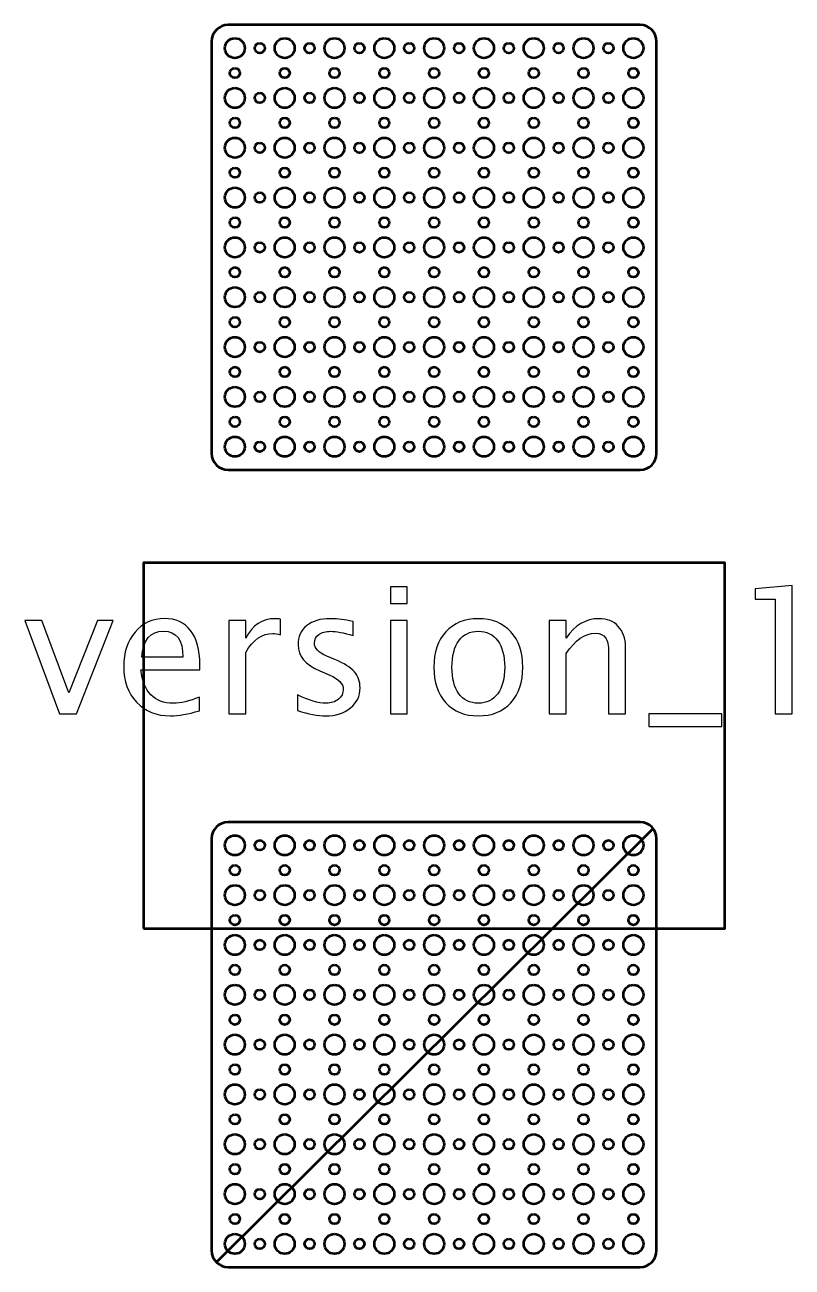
# Model space of a CAD drawing. Header units: centimetres. Extents: x -57 to 52, y -52 to 59.
# Drawn here: x -27.33 to -4.22, y -51.7 to -14.3 of the extents above; entities that cross this region are included whole.
import ezdxf

# ---------------------------------------------------------------- set-up
doc = ezdxf.new("R2010")
doc.units = ezdxf.units.CM
doc.header["$MEASUREMENT"] = 0
doc.layers.add('Layer 1', color=7, linetype='Continuous')

msp = doc.modelspace()

# ---------------------------------------------------------------- linework, layer by layer
at = {"layer": 'Layer 1', "lineweight": 53}
msp.add_lwpolyline([(-23.75009, -41.50006), (-6.25009, -41.50006), (-6.25009, -30.50006), (-23.75009, -30.50006), (-23.75009, -41.50006)], close=True, dxfattribs=at)
for centre, major_axis in [((-20.99999, -15.00001), (0, 0.30001)), ((-20.25, -15), (0, 0.15)), ((-19.49999, -15.00001), (0, 0.30001)), ((-18.75, -15), (0, 0.15)), ((-17.99999, -15.00001), (0, 0.30001)), ((-17.25, -15), (0, 0.15)), ((-16.49999, -15.00001), (0, 0.30001)), ((-15.75, -15), (0, 0.15)), ((-14.99999, -15.00001), (0, 0.30001)), ((-14.25, -15), (0, 0.15)), ((-13.49999, -15.00001), (0, 0.30001)), ((-12.75, -15), (0, 0.15)), ((-11.99999, -15.00001), (0, 0.30001)), ((-11.25, -15), (0, 0.15)), ((-10.49999, -15.00001), (0, 0.30001)), ((-9.75, -15), (0, 0.15)), ((-8.99999, -15.00001), (0, 0.30001)), ((-21, -15.75), (0, 0.15)), ((-19.5, -15.75), (0, 0.15)), ((-18, -15.75), (0, 0.15)), ((-16.5, -15.75), (0, 0.15)), ((-15, -15.75), (0, 0.15)), ((-13.5, -15.75), (0, 0.15)), ((-12, -15.75), (0, 0.15)), ((-10.5, -15.75), (0, 0.15)), ((-9, -15.75), (0, 0.15)), ((-20.99999, -16.50001), (0, 0.30001)), ((-20.25, -16.5), (0, 0.15)), ((-19.49999, -16.50001), (0, 0.30001)), ((-18.75, -16.5), (0, 0.15)), ((-17.99999, -16.50001), (0, 0.30001)), ((-17.25, -16.5), (0, 0.15)), ((-16.49999, -16.50001), (0, 0.30001)), ((-15.75, -16.5), (0, 0.15)), ((-14.99999, -16.50001), (0, 0.30001)), ((-14.25, -16.5), (0, 0.15)), ((-13.49999, -16.50001), (0, 0.30001)), ((-12.75, -16.5), (0, 0.15)), ((-11.99999, -16.50001), (0, 0.30001)), ((-11.25, -16.5), (0, 0.15)), ((-10.49999, -16.50001), (0, 0.30001)), ((-9.75, -16.5), (0, 0.15)), ((-8.99999, -16.50001), (0, 0.30001)), ((-21, -17.25), (0, 0.15)), ((-19.5, -17.25), (0, 0.15)), ((-18, -17.25), (0, 0.15)), ((-16.5, -17.25), (0, 0.15)), ((-15, -17.25), (0, 0.15)), ((-13.5, -17.25), (0, 0.15)), ((-12, -17.25), (0, 0.15)), ((-10.5, -17.25), (0, 0.15)), ((-9, -17.25), (0, 0.15)), ((-20.99999, -18.00001), (0, 0.30001)), ((-20.25, -18), (0, 0.15)), ((-19.49999, -18.00001), (0, 0.30001)), ((-18.75, -18), (0, 0.15)), ((-17.99999, -18.00001), (0, 0.30001)), ((-17.25, -18), (0, 0.15)), ((-16.49999, -18.00001), (0, 0.30001)), ((-15.75, -18), (0, 0.15)), ((-14.99999, -18.00001), (0, 0.30001)), ((-14.25, -18), (0, 0.15)), ((-13.49999, -18.00001), (0, 0.30001)), ((-12.75, -18), (0, 0.15)), ((-11.99999, -18.00001), (0, 0.30001)), ((-11.25, -18), (0, 0.15)), ((-10.49999, -18.00001), (0, 0.30001)), ((-9.75, -18), (0, 0.15)), ((-8.99999, -18.00001), (0, 0.30001)), ((-21, -18.75), (0, 0.15)), ((-19.5, -18.75), (0, 0.15)), ((-18, -18.75), (0, 0.15)), ((-16.5, -18.75), (0, 0.15)), ((-15, -18.75), (0, 0.15)), ((-13.5, -18.75), (0, 0.15)), ((-12, -18.75), (0, 0.15)), ((-10.5, -18.75), (0, 0.15)), ((-9, -18.75), (0, 0.15)), ((-20.99999, -19.50001), (0, 0.30001)), ((-20.25, -19.5), (0, 0.15)), ((-19.49999, -19.50001), (0, 0.30001)), ((-18.75, -19.5), (0, 0.15)), ((-17.99999, -19.50001), (0, 0.30001)), ((-17.25, -19.5), (0, 0.15)), ((-16.49999, -19.50001), (0, 0.30001)), ((-15.75, -19.5), (0, 0.15)), ((-14.99999, -19.50001), (0, 0.30001)), ((-14.25, -19.5), (0, 0.15)), ((-13.49999, -19.50001), (0, 0.30001)), ((-12.75, -19.5), (0, 0.15)), ((-11.99999, -19.50001), (0, 0.30001)), ((-11.25, -19.5), (0, 0.15)), ((-10.49999, -19.50001), (0, 0.30001)), ((-9.75, -19.5), (0, 0.15)), ((-8.99999, -19.50001), (0, 0.30001)), ((-21, -20.25), (0, 0.15)), ((-19.5, -20.25), (0, 0.15)), ((-18, -20.25), (0, 0.15)), ((-16.5, -20.25), (0, 0.15)), ((-15, -20.25), (0, 0.15)), ((-13.5, -20.25), (0, 0.15)), ((-12, -20.25), (0, 0.15)), ((-10.5, -20.25), (0, 0.15)), ((-9, -20.25), (0, 0.15)), ((-20.99999, -21.00001), (0, 0.30001)), ((-20.25, -21), (0, 0.15)), ((-19.49999, -21.00001), (0, 0.30001)), ((-18.75, -21), (0, 0.15)), ((-17.99999, -21.00001), (0, 0.30001)), ((-17.25, -21), (0, 0.15)), ((-16.49999, -21.00001), (0, 0.30001)), ((-15.75, -21), (0, 0.15)), ((-14.99999, -21.00001), (0, 0.30001)), ((-14.25, -21), (0, 0.15)), ((-13.49999, -21.00001), (0, 0.30001)), ((-12.75, -21), (0, 0.15)), ((-11.99999, -21.00001), (0, 0.30001)), ((-11.25, -21), (0, 0.15)), ((-10.49999, -21.00001), (0, 0.30001)), ((-9.75, -21), (0, 0.15)), ((-8.99999, -21.00001), (0, 0.30001)), ((-21, -21.75), (0, 0.15)), ((-19.5, -21.75), (0, 0.15)), ((-18, -21.75), (0, 0.15)), ((-16.5, -21.75), (0, 0.15)), ((-15, -21.75), (0, 0.15)), ((-13.5, -21.75), (0, 0.15)), ((-12, -21.75), (0, 0.15)), ((-10.5, -21.75), (0, 0.15)), ((-9, -21.75), (0, 0.15)), ((-20.99999, -22.50001), (0, 0.30001)), ((-20.25, -22.5), (0, 0.15)), ((-19.49999, -22.50001), (0, 0.30001)), ((-18.75, -22.5), (0, 0.15)), ((-17.99999, -22.50001), (0, 0.30001)), ((-17.25, -22.5), (0, 0.15)), ((-16.49999, -22.50001), (0, 0.30001)), ((-15.75, -22.5), (0, 0.15)), ((-14.99999, -22.50001), (0, 0.30001)), ((-14.25, -22.5), (0, 0.15)), ((-13.49999, -22.50001), (0, 0.30001)), ((-12.75, -22.5), (0, 0.15)), ((-11.99999, -22.50001), (0, 0.30001)), ((-11.25, -22.5), (0, 0.15)), ((-10.49999, -22.50001), (0, 0.30001)), ((-9.75, -22.5), (0, 0.15)), ((-8.99999, -22.50001), (0, 0.30001)), ((-21, -23.25), (0, 0.15)), ((-19.5, -23.25), (0, 0.15)), ((-18, -23.25), (0, 0.15)), ((-16.5, -23.25), (0, 0.15)), ((-15, -23.25), (0, 0.15)), ((-13.5, -23.25), (0, 0.15)), ((-12, -23.25), (0, 0.15)), ((-10.5, -23.25), (0, 0.15)), ((-9, -23.25), (0, 0.15)), ((-20.99999, -24.00001), (0, 0.30001)), ((-20.25, -24), (0, 0.15)), ((-19.49999, -24.00001), (0, 0.30001)), ((-18.75, -24), (0, 0.15)), ((-17.99999, -24.00001), (0, 0.30001)), ((-17.25, -24), (0, 0.15)), ((-16.49999, -24.00001), (0, 0.30001)), ((-15.75, -24), (0, 0.15)), ((-14.99999, -24.00001), (0, 0.30001)), ((-14.25, -24), (0, 0.15)), ((-13.49999, -24.00001), (0, 0.30001)), ((-12.75, -24), (0, 0.15)), ((-11.99999, -24.00001), (0, 0.30001)), ((-11.25, -24), (0, 0.15)), ((-10.49999, -24.00001), (0, 0.30001)), ((-9.75, -24), (0, 0.15)), ((-8.99999, -24.00001), (0, 0.30001)), ((-21, -24.75), (0, 0.15)), ((-19.5, -24.75), (0, 0.15)), ((-18, -24.75), (0, 0.15)), ((-16.5, -24.75), (0, 0.15)), ((-15, -24.75), (0, 0.15)), ((-13.5, -24.75), (0, 0.15)), ((-12, -24.75), (0, 0.15)), ((-10.5, -24.75), (0, 0.15)), ((-9, -24.75), (0, 0.15)), ((-20.99999, -25.50001), (0, 0.30001)), ((-20.25, -25.5), (0, 0.15)), ((-19.49999, -25.50001), (0, 0.30001)), ((-18.75, -25.5), (0, 0.15)), ((-17.99999, -25.50001), (0, 0.30001)), ((-17.25, -25.5), (0, 0.15)), ((-16.49999, -25.50001), (0, 0.30001)), ((-15.75, -25.5), (0, 0.15)), ((-14.99999, -25.50001), (0, 0.30001)), ((-14.25, -25.5), (0, 0.15)), ((-13.49999, -25.50001), (0, 0.30001)), ((-12.75, -25.5), (0, 0.15)), ((-11.99999, -25.50001), (0, 0.30001)), ((-11.25, -25.5), (0, 0.15)), ((-10.49999, -25.50001), (0, 0.30001)), ((-9.75, -25.5), (0, 0.15)), ((-8.99999, -25.50001), (0, 0.30001)), ((-21, -26.25), (0, 0.15)), ((-19.5, -26.25), (0, 0.15)), ((-18, -26.25), (0, 0.15)), ((-16.5, -26.25), (0, 0.15)), ((-15, -26.25), (0, 0.15)), ((-13.5, -26.25), (0, 0.15)), ((-12, -26.25), (0, 0.15)), ((-10.5, -26.25), (0, 0.15)), ((-9, -26.25), (0, 0.15)), ((-20.99999, -27.00001), (0, 0.30001)), ((-20.25, -27), (0, 0.15)), ((-19.49999, -27.00001), (0, 0.30001)), ((-18.75, -27), (0, 0.15)), ((-17.99999, -27.00001), (0, 0.30001)), ((-17.25, -27), (0, 0.15)), ((-16.49999, -27.00001), (0, 0.30001)), ((-15.75, -27), (0, 0.15)), ((-14.99999, -27.00001), (0, 0.30001)), ((-14.25, -27), (0, 0.15)), ((-13.49999, -27.00001), (0, 0.30001)), ((-12.75, -27), (0, 0.15)), ((-11.99999, -27.00001), (0, 0.30001)), ((-11.25, -27), (0, 0.15)), ((-10.49999, -27.00001), (0, 0.30001)), ((-9.75, -27), (0, 0.15)), ((-8.99999, -27.00001), (0, 0.30001)), ((-20.99999, -39.00001), (0, 0.30001)), ((-20.25, -39), (0, 0.15)), ((-19.49999, -39.00001), (0, 0.30001)), ((-18.75, -39), (0, 0.15)), ((-17.99999, -39.00001), (0, 0.30001)), ((-17.25, -39), (0, 0.15)), ((-16.49999, -39.00001), (0, 0.30001)), ((-15.75, -39), (0, 0.15)), ((-14.99999, -39.00001), (0, 0.30001)), ((-14.25, -39), (0, 0.15)), ((-13.49999, -39.00001), (0, 0.30001)), ((-12.75, -39), (0, 0.15)), ((-11.99999, -39.00001), (0, 0.30001)), ((-11.25, -39), (0, 0.15)), ((-10.49999, -39.00001), (0, 0.30001)), ((-9.75, -39), (0, 0.15)), ((-8.99999, -39.00001), (0, 0.30001)), ((-21, -39.75), (0, 0.15)), ((-19.5, -39.75), (0, 0.15)), ((-18, -39.75), (0, 0.15)), ((-16.5, -39.75), (0, 0.15)), ((-15, -39.75), (0, 0.15)), ((-13.5, -39.75), (0, 0.15)), ((-12, -39.75), (0, 0.15)), ((-10.5, -39.75), (0, 0.15)), ((-9, -39.75), (0, 0.15)), ((-20.99999, -40.50001), (0, 0.30001)), ((-20.25, -40.5), (0, 0.15)), ((-19.49999, -40.50001), (0, 0.30001)), ((-18.75, -40.5), (0, 0.15)), ((-17.99999, -40.50001), (0, 0.30001)), ((-17.25, -40.5), (0, 0.15)), ((-16.49999, -40.50001), (0, 0.30001)), ((-15.75, -40.5), (0, 0.15)), ((-14.99999, -40.50001), (0, 0.30001)), ((-14.25, -40.5), (0, 0.15)), ((-13.49999, -40.50001), (0, 0.30001)), ((-12.75, -40.5), (0, 0.15)), ((-11.99999, -40.50001), (0, 0.30001)), ((-11.25, -40.5), (0, 0.15)), ((-10.49999, -40.50001), (0, 0.30001)), ((-9.75, -40.5), (0, 0.15)), ((-8.99999, -40.50001), (0, 0.30001)), ((-21, -41.25), (0, 0.15)), ((-19.5, -41.25), (0, 0.15)), ((-18, -41.25), (0, 0.15)), ((-16.5, -41.25), (0, 0.15)), ((-15, -41.25), (0, 0.15)), ((-13.5, -41.25), (0, 0.15)), ((-12, -41.25), (0, 0.15)), ((-10.5, -41.25), (0, 0.15)), ((-9, -41.25), (0, 0.15)), ((-20.99999, -42.00001), (0, 0.30001)), ((-20.25, -42), (0, 0.15)), ((-19.49999, -42.00001), (0, 0.30001)), ((-18.75, -42), (0, 0.15)), ((-17.99999, -42.00001), (0, 0.30001)), ((-17.25, -42), (0, 0.15)), ((-16.49999, -42.00001), (0, 0.30001)), ((-15.75, -42), (0, 0.15)), ((-14.99999, -42.00001), (0, 0.30001)), ((-14.25, -42), (0, 0.15)), ((-13.49999, -42.00001), (0, 0.30001)), ((-12.75, -42), (0, 0.15)), ((-11.99999, -42.00001), (0, 0.30001)), ((-11.25, -42), (0, 0.15)), ((-10.49999, -42.00001), (0, 0.30001)), ((-9.75, -42), (0, 0.15)), ((-8.99999, -42.00001), (0, 0.30001)), ((-21, -42.75), (0, 0.15)), ((-19.5, -42.75), (0, 0.15)), ((-18, -42.75), (0, 0.15)), ((-16.5, -42.75), (0, 0.15)), ((-15, -42.75), (0, 0.15)), ((-13.5, -42.75), (0, 0.15)), ((-12, -42.75), (0, 0.15)), ((-10.5, -42.75), (0, 0.15)), ((-9, -42.75), (0, 0.15)), ((-20.99999, -43.50001), (0, 0.30001)), ((-20.25, -43.5), (0, 0.15)), ((-19.49999, -43.50001), (0, 0.30001)), ((-18.75, -43.5), (0, 0.15)), ((-17.99999, -43.50001), (0, 0.30001)), ((-17.25, -43.5), (0, 0.15)), ((-16.49999, -43.50001), (0, 0.30001)), ((-15.75, -43.5), (0, 0.15)), ((-14.99999, -43.50001), (0, 0.30001)), ((-14.25, -43.5), (0, 0.15)), ((-13.49999, -43.50001), (0, 0.30001)), ((-12.75, -43.5), (0, 0.15)), ((-11.99999, -43.50001), (0, 0.30001)), ((-11.25, -43.5), (0, 0.15)), ((-10.49999, -43.50001), (0, 0.30001)), ((-9.75, -43.5), (0, 0.15)), ((-8.99999, -43.50001), (0, 0.30001)), ((-21, -44.25), (0, 0.15)), ((-19.5, -44.25), (0, 0.15)), ((-18, -44.25), (0, 0.15)), ((-16.5, -44.25), (0, 0.15)), ((-15, -44.25), (0, 0.15)), ((-13.5, -44.25), (0, 0.15)), ((-12, -44.25), (0, 0.15)), ((-10.5, -44.25), (0, 0.15)), ((-9, -44.25), (0, 0.15)), ((-20.99999, -45.00001), (0, 0.30001)), ((-20.25, -45), (0, 0.15)), ((-19.49999, -45.00001), (0, 0.30001)), ((-18.75, -45), (0, 0.15)), ((-17.99999, -45.00001), (0, 0.30001)), ((-17.25, -45), (0, 0.15)), ((-16.49999, -45.00001), (0, 0.30001)), ((-15.75, -45), (0, 0.15)), ((-14.99999, -45.00001), (0, 0.30001)), ((-14.25, -45), (0, 0.15)), ((-13.49999, -45.00001), (0, 0.30001)), ((-12.75, -45), (0, 0.15)), ((-11.99999, -45.00001), (0, 0.30001)), ((-11.25, -45), (0, 0.15)), ((-10.49999, -45.00001), (0, 0.30001)), ((-9.75, -45), (0, 0.15)), ((-8.99999, -45.00001), (0, 0.30001)), ((-21, -45.75), (0, 0.15)), ((-19.5, -45.75), (0, 0.15)), ((-18, -45.75), (0, 0.15)), ((-16.5, -45.75), (0, 0.15)), ((-15, -45.75), (0, 0.15)), ((-13.5, -45.75), (0, 0.15)), ((-12, -45.75), (0, 0.15)), ((-10.5, -45.75), (0, 0.15)), ((-9, -45.75), (0, 0.15)), ((-20.99999, -46.50001), (0, 0.30001)), ((-20.25, -46.5), (0, 0.15)), ((-19.49999, -46.50001), (0, 0.30001)), ((-18.75, -46.5), (0, 0.15)), ((-17.99999, -46.50001), (0, 0.30001)), ((-17.25, -46.5), (0, 0.15)), ((-16.49999, -46.50001), (0, 0.30001)), ((-15.75, -46.5), (0, 0.15)), ((-14.99999, -46.50001), (0, 0.30001)), ((-14.25, -46.5), (0, 0.15)), ((-13.49999, -46.50001), (0, 0.30001)), ((-12.75, -46.5), (0, 0.15)), ((-11.99999, -46.50001), (0, 0.30001)), ((-11.25, -46.5), (0, 0.15)), ((-10.49999, -46.50001), (0, 0.30001)), ((-9.75, -46.5), (0, 0.15)), ((-8.99999, -46.50001), (0, 0.30001)), ((-21, -47.25), (0, 0.15)), ((-19.5, -47.25), (0, 0.15)), ((-18, -47.25), (0, 0.15)), ((-16.5, -47.25), (0, 0.15)), ((-15, -47.25), (0, 0.15)), ((-13.5, -47.25), (0, 0.15)), ((-12, -47.25), (0, 0.15)), ((-10.5, -47.25), (0, 0.15)), ((-9, -47.25), (0, 0.15)), ((-20.99999, -48.00001), (0, 0.30001)), ((-20.25, -48), (0, 0.15)), ((-19.49999, -48.00001), (0, 0.30001)), ((-18.75, -48), (0, 0.15)), ((-17.99999, -48.00001), (0, 0.30001)), ((-17.25, -48), (0, 0.15)), ((-16.49999, -48.00001), (0, 0.30001)), ((-15.75, -48), (0, 0.15)), ((-14.99999, -48.00001), (0, 0.30001)), ((-14.25, -48), (0, 0.15)), ((-13.49999, -48.00001), (0, 0.30001)), ((-12.75, -48), (0, 0.15)), ((-11.99999, -48.00001), (0, 0.30001)), ((-11.25, -48), (0, 0.15)), ((-10.49999, -48.00001), (0, 0.30001)), ((-9.75, -48), (0, 0.15)), ((-8.99999, -48.00001), (0, 0.30001)), ((-21, -48.75), (0, 0.15)), ((-19.5, -48.75), (0, 0.15)), ((-18, -48.75), (0, 0.15)), ((-16.5, -48.75), (0, 0.15)), ((-15, -48.75), (0, 0.15)), ((-13.5, -48.75), (0, 0.15)), ((-12, -48.75), (0, 0.15)), ((-10.5, -48.75), (0, 0.15)), ((-9, -48.75), (0, 0.15)), ((-20.99999, -49.50001), (0, 0.30001)), ((-20.25, -49.5), (0, 0.15)), ((-19.49999, -49.50001), (0, 0.30001)), ((-18.75, -49.5), (0, 0.15)), ((-17.99999, -49.50001), (0, 0.30001)), ((-17.25, -49.5), (0, 0.15)), ((-16.49999, -49.50001), (0, 0.30001)), ((-15.75, -49.5), (0, 0.15)), ((-14.99999, -49.50001), (0, 0.30001)), ((-14.25, -49.5), (0, 0.15)), ((-13.49999, -49.50001), (0, 0.30001)), ((-12.75, -49.5), (0, 0.15)), ((-11.99999, -49.50001), (0, 0.30001)), ((-11.25, -49.5), (0, 0.15)), ((-10.49999, -49.50001), (0, 0.30001)), ((-9.75, -49.5), (0, 0.15)), ((-8.99999, -49.50001), (0, 0.30001)), ((-21, -50.25), (0, 0.15)), ((-19.5, -50.25), (0, 0.15)), ((-18, -50.25), (0, 0.15)), ((-16.5, -50.25), (0, 0.15)), ((-15, -50.25), (0, 0.15)), ((-13.5, -50.25), (0, 0.15)), ((-12, -50.25), (0, 0.15)), ((-10.5, -50.25), (0, 0.15)), ((-9, -50.25), (0, 0.15)), ((-20.99999, -51.00001), (0, 0.30001)), ((-20.25, -51), (0, 0.15)), ((-19.49999, -51.00001), (0, 0.30001)), ((-18.75, -51), (0, 0.15)), ((-17.99999, -51.00001), (0, 0.30001)), ((-17.25, -51), (0, 0.15)), ((-16.49999, -51.00001), (0, 0.30001)), ((-15.75, -51), (0, 0.15)), ((-14.99999, -51.00001), (0, 0.30001)), ((-14.25, -51), (0, 0.15)), ((-13.49999, -51.00001), (0, 0.30001)), ((-12.75, -51), (0, 0.15)), ((-11.99999, -51.00001), (0, 0.30001)), ((-11.25, -51), (0, 0.15)), ((-10.49999, -51.00001), (0, 0.30001)), ((-9.75, -51), (0, 0.15)), ((-8.99999, -51.00001), (0, 0.30001))]:
    msp.add_ellipse(centre, major_axis=major_axis, ratio=1, dxfattribs=at)
for points in [[(-21.7, -27.2), (-21.7, -27.2), (-21.7, -14.8), (-21.7, -14.8), (-21.7, -14.8), (-21.7, -14.52386), (-21.47614, -14.3), (-21.2, -14.3), (-21.2, -14.3), (-21.2, -14.3), (-8.8, -14.3), (-8.8, -14.3), (-8.8, -14.3), (-8.52386, -14.3), (-8.3, -14.52386), (-8.3, -14.8), (-8.3, -14.8), (-8.3, -14.8), (-8.3, -27.2), (-8.3, -27.2), (-8.3, -27.2), (-8.3, -27.47614), (-8.52386, -27.7), (-8.8, -27.7), (-8.8, -27.7), (-8.8, -27.7), (-21.2, -27.7), (-21.2, -27.7), (-21.2, -27.7), (-21.47614, -27.7), (-21.7, -27.47614), (-21.7, -27.2)], [(-21.7, -51.2), (-21.7, -51.2), (-21.7, -38.8), (-21.7, -38.8), (-21.7, -38.8), (-21.7, -38.52386), (-21.47614, -38.3), (-21.2, -38.3), (-21.2, -38.3), (-21.2, -38.3), (-8.8, -38.3), (-8.8, -38.3), (-8.8, -38.3), (-8.52386, -38.3), (-8.3, -38.52386), (-8.3, -38.8), (-8.3, -38.8), (-8.3, -38.8), (-8.3, -51.2), (-8.3, -51.2), (-8.3, -51.2), (-8.3, -51.47614), (-8.52386, -51.7), (-8.8, -51.7), (-8.8, -51.7), (-8.8, -51.7), (-21.2, -51.7), (-21.2, -51.7), (-21.2, -51.7), (-21.47614, -51.7), (-21.7, -51.47614), (-21.7, -51.2)]]:
    msp.add_open_spline(points, degree=3, knots=[0, 0, 0, 0, 0.11111111, 0.11111111, 0.11111111, 0.11111111, 0.22222222, 0.22222222, 0.22222222, 0.22222222, 0.33333333, 0.33333333, 0.33333333, 0.33333333, 0.44444444, 0.44444444, 0.44444444, 0.44444444, 0.55555556, 0.55555556, 0.55555556, 0.55555556, 0.66666667, 0.66666667, 0.66666667, 0.66666667, 0.77777778, 0.77777778, 0.77777778, 0.77777778, 1, 1, 1, 1], dxfattribs=at)
at = {"layer": 'Layer 1'}
for points, knots in [([(-16.31498, -31.72206), (-16.31498, -31.72206), (-16.31498, -31.21406), (-16.31498, -31.21406), (-16.31498, -31.21406), (-16.31498, -31.21406), (-15.80698, -31.21406), (-15.80698, -31.21406), (-15.80698, -31.21406), (-15.80698, -31.21406), (-15.80698, -31.72206), (-15.80698, -31.72206), (-15.80698, -31.72206), (-15.80698, -31.72206), (-16.31498, -31.72206), (-16.31498, -31.72206)], [0, 0, 0, 0, 0.2, 0.2, 0.2, 0.2, 0.4, 0.4, 0.4, 0.4, 0.6, 0.6, 0.6, 0.6, 1, 1, 1, 1]), ([(-4.72623, -35.03994), (-4.72623, -35.03994), (-4.72623, -31.59506), (-4.72623, -31.59506), (-4.72623, -31.59506), (-4.72623, -31.59506), (-5.33477, -31.59506), (-5.33477, -31.59506), (-5.33477, -31.59506), (-5.33477, -31.59506), (-5.33477, -31.27756), (-5.33477, -31.27756), (-5.33477, -31.27756), (-5.33477, -31.27756), (-4.21823, -31.18231), (-4.21823, -31.18231), (-4.21823, -31.18231), (-4.21823, -31.18231), (-4.21823, -35.03994), (-4.21823, -35.03994), (-4.21823, -35.03994), (-4.21823, -35.03994), (-4.72623, -35.03994), (-4.72623, -35.03994)], [0, 0, 0, 0, 0.14285714, 0.14285714, 0.14285714, 0.14285714, 0.28571429, 0.28571429, 0.28571429, 0.28571429, 0.42857143, 0.42857143, 0.42857143, 0.42857143, 0.57142857, 0.57142857, 0.57142857, 0.57142857, 0.71428571, 0.71428571, 0.71428571, 0.71428571, 1, 1, 1, 1]), ([(-26.28095, -35.03994), (-26.28095, -35.03994), (-27.32517, -32.23535), (-27.32517, -32.23535), (-27.32517, -32.23535), (-27.32517, -32.23535), (-26.81717, -32.23535), (-26.81717, -32.23535), (-26.81717, -32.23535), (-26.81717, -32.23535), (-26.00314, -34.41464), (-26.00314, -34.41464), (-26.00314, -34.41464), (-26.00314, -34.41464), (-25.14148, -32.23535), (-25.14148, -32.23535), (-25.14148, -32.23535), (-25.14148, -32.23535), (-24.66347, -32.23535), (-24.66347, -32.23535), (-24.66347, -32.23535), (-24.66347, -32.23535), (-25.77207, -35.03994), (-25.77207, -35.03994), (-25.77207, -35.03994), (-25.77207, -35.03994), (-26.28095, -35.03994), (-26.28095, -35.03994)], [0, 0, 0, 0, 0.125, 0.125, 0.125, 0.125, 0.25, 0.25, 0.25, 0.25, 0.375, 0.375, 0.375, 0.375, 0.5, 0.5, 0.5, 0.5, 0.625, 0.625, 0.625, 0.625, 0.75, 0.75, 0.75, 0.75, 1, 1, 1, 1]), ([(-22.0679, -34.94998), (-22.40921, -35.05229), (-22.70114, -35.10344), (-22.94455, -35.10344), (-22.94455, -35.10344), (-23.35995, -35.10344), (-23.69773, -34.96586), (-23.95791, -34.69157), (-23.95791, -34.69157), (-24.21808, -34.41729), (-24.34861, -34.06186), (-24.34861, -33.62442), (-24.34861, -33.62442), (-24.34861, -33.2002), (-24.23396, -32.85183), (-24.00377, -32.57931), (-24.00377, -32.57931), (-23.77358, -32.30767), (-23.47901, -32.17185), (-23.12006, -32.17185), (-23.12006, -32.17185), (-22.78051, -32.17185), (-22.51769, -32.29268), (-22.33248, -32.53433), (-22.33248, -32.53433), (-22.14728, -32.77599), (-22.05467, -33.11818), (-22.05467, -33.5618), (-22.05467, -33.5618), (-22.05467, -33.5618), (-22.05732, -33.71702), (-22.05732, -33.71702), (-22.05732, -33.71702), (-22.05732, -33.71702), (-23.83003, -33.71702), (-23.83003, -33.71702), (-23.83003, -33.71702), (-23.75594, -34.3873), (-23.42874, -34.72244), (-22.8493, -34.72244), (-22.8493, -34.72244), (-22.63675, -34.72244), (-22.37658, -34.66247), (-22.0679, -34.54252), (-22.0679, -34.54252), (-22.0679, -34.54252), (-22.0679, -34.94998), (-22.0679, -34.94998)], [0, 0, 0, 0, 0.07692308, 0.07692308, 0.07692308, 0.07692308, 0.15384615, 0.15384615, 0.15384615, 0.15384615, 0.23076923, 0.23076923, 0.23076923, 0.23076923, 0.30769231, 0.30769231, 0.30769231, 0.30769231, 0.38461538, 0.38461538, 0.38461538, 0.38461538, 0.46153846, 0.46153846, 0.46153846, 0.46153846, 0.53846154, 0.53846154, 0.53846154, 0.53846154, 0.61538462, 0.61538462, 0.61538462, 0.61538462, 0.69230769, 0.69230769, 0.69230769, 0.69230769, 0.76923077, 0.76923077, 0.76923077, 0.76923077, 0.84615385, 0.84615385, 0.84615385, 0.84615385, 1, 1, 1, 1]), ([(-21.17802, -35.03994), (-21.17802, -35.03994), (-21.17802, -32.23535), (-21.17802, -32.23535), (-21.17802, -32.23535), (-21.17802, -32.23535), (-20.67002, -32.23535), (-20.67002, -32.23535), (-20.67002, -32.23535), (-20.67002, -32.23535), (-20.67002, -32.7654), (-20.67002, -32.7654), (-20.67002, -32.7654), (-20.46805, -32.37294), (-20.17525, -32.17715), (-19.79072, -32.17715), (-19.79072, -32.17715), (-19.73869, -32.17715), (-19.684, -32.18156), (-19.62756, -32.19038), (-19.62756, -32.19038), (-19.62756, -32.19038), (-19.62756, -32.66574), (-19.62756, -32.66574), (-19.62756, -32.66574), (-19.71575, -32.63664), (-19.79337, -32.62165), (-19.86039, -32.62165), (-19.86039, -32.62165), (-20.18319, -32.62165), (-20.45306, -32.81215), (-20.67002, -33.19403), (-20.67002, -33.19403), (-20.67002, -33.19403), (-20.67002, -35.03994), (-20.67002, -35.03994), (-20.67002, -35.03994), (-20.67002, -35.03994), (-21.17802, -35.03994), (-21.17802, -35.03994)], [0, 0, 0, 0, 0.09090909, 0.09090909, 0.09090909, 0.09090909, 0.18181818, 0.18181818, 0.18181818, 0.18181818, 0.27272727, 0.27272727, 0.27272727, 0.27272727, 0.36363636, 0.36363636, 0.36363636, 0.36363636, 0.45454545, 0.45454545, 0.45454545, 0.45454545, 0.54545455, 0.54545455, 0.54545455, 0.54545455, 0.63636364, 0.63636364, 0.63636364, 0.63636364, 0.72727273, 0.72727273, 0.72727273, 0.72727273, 0.81818182, 0.81818182, 0.81818182, 0.81818182, 1, 1, 1, 1]), ([(-19.11339, -34.9394), (-19.11339, -34.9394), (-19.11339, -34.47373), (-19.11339, -34.47373), (-19.11339, -34.47373), (-18.7809, -34.63954), (-18.4925, -34.72244), (-18.24644, -34.72244), (-18.24644, -34.72244), (-18.10004, -34.72244), (-17.97833, -34.68275), (-17.8822, -34.60338), (-17.8822, -34.60338), (-17.78606, -34.52488), (-17.73756, -34.42611), (-17.73756, -34.30704), (-17.73756, -34.30704), (-17.73756, -34.1333), (-17.87249, -33.98954), (-18.14237, -33.87577), (-18.14237, -33.87577), (-18.14237, -33.87577), (-18.43959, -33.74965), (-18.43959, -33.74965), (-18.43959, -33.74965), (-18.87791, -33.56797), (-19.09752, -33.30515), (-19.09752, -32.96384), (-19.09752, -32.96384), (-19.09752, -32.71954), (-19.01109, -32.52728), (-18.83822, -32.38705), (-18.83822, -32.38705), (-18.66536, -32.24682), (-18.42812, -32.17715), (-18.12738, -32.17715), (-18.12738, -32.17715), (-17.97127, -32.17715), (-17.77724, -32.19831), (-17.54706, -32.24153), (-17.54706, -32.24153), (-17.54706, -32.24153), (-17.44122, -32.26181), (-17.44122, -32.26181), (-17.44122, -32.26181), (-17.44122, -32.26181), (-17.44122, -32.68515), (-17.44122, -32.68515), (-17.44122, -32.68515), (-17.72433, -32.60048), (-17.95011, -32.55815), (-18.11856, -32.55815), (-18.11856, -32.55815), (-18.26672, -32.55815), (-18.38402, -32.59078), (-18.4731, -32.65516), (-18.4731, -32.65516), (-18.56129, -32.71954), (-18.60539, -32.80597), (-18.60539, -32.91445), (-18.60539, -32.91445), (-18.60539, -33.06703), (-18.48192, -33.19667), (-18.23409, -33.30163), (-18.23409, -33.30163), (-18.23409, -33.30163), (-17.98979, -33.40481), (-17.98979, -33.40481), (-17.98979, -33.40481), (-17.71286, -33.52123), (-17.51707, -33.6447), (-17.40242, -33.77435), (-17.40242, -33.77435), (-17.28688, -33.90399), (-17.22956, -34.06627), (-17.22956, -34.2603), (-17.22956, -34.2603), (-17.22956, -34.50636), (-17.32657, -34.70833), (-17.52148, -34.8662), (-17.52148, -34.8662), (-17.71551, -35.02406), (-17.96422, -35.10344), (-18.26672, -35.10344), (-18.26672, -35.10344), (-18.49956, -35.10344), (-18.7809, -35.04876), (-19.11339, -34.9394)], [0, 0, 0, 0, 0.04347826, 0.04347826, 0.04347826, 0.04347826, 0.08695652, 0.08695652, 0.08695652, 0.08695652, 0.13043478, 0.13043478, 0.13043478, 0.13043478, 0.17391304, 0.17391304, 0.17391304, 0.17391304, 0.2173913, 0.2173913, 0.2173913, 0.2173913, 0.26086957, 0.26086957, 0.26086957, 0.26086957, 0.30434783, 0.30434783, 0.30434783, 0.30434783, 0.34782609, 0.34782609, 0.34782609, 0.34782609, 0.39130435, 0.39130435, 0.39130435, 0.39130435, 0.43478261, 0.43478261, 0.43478261, 0.43478261, 0.47826087, 0.47826087, 0.47826087, 0.47826087, 0.52173913, 0.52173913, 0.52173913, 0.52173913, 0.56521739, 0.56521739, 0.56521739, 0.56521739, 0.60869565, 0.60869565, 0.60869565, 0.60869565, 0.65217391, 0.65217391, 0.65217391, 0.65217391, 0.69565217, 0.69565217, 0.69565217, 0.69565217, 0.73913043, 0.73913043, 0.73913043, 0.73913043, 0.7826087, 0.7826087, 0.7826087, 0.7826087, 0.82608696, 0.82608696, 0.82608696, 0.82608696, 0.86956522, 0.86956522, 0.86956522, 0.86956522, 0.91304348, 0.91304348, 0.91304348, 0.91304348, 1, 1, 1, 1]), ([(-16.31498, -35.03994), (-16.31498, -35.03994), (-16.31498, -32.23535), (-16.31498, -32.23535), (-16.31498, -32.23535), (-16.31498, -32.23535), (-15.80698, -32.23535), (-15.80698, -32.23535), (-15.80698, -32.23535), (-15.80698, -32.23535), (-15.80698, -35.03994), (-15.80698, -35.03994), (-15.80698, -35.03994), (-15.80698, -35.03994), (-16.31498, -35.03994), (-16.31498, -35.03994)], [0, 0, 0, 0, 0.2, 0.2, 0.2, 0.2, 0.4, 0.4, 0.4, 0.4, 0.6, 0.6, 0.6, 0.6, 1, 1, 1, 1]), ([(-13.66915, -35.10344), (-14.08102, -35.10344), (-14.40734, -34.97203), (-14.64722, -34.70921), (-14.64722, -34.70921), (-14.888, -34.44639), (-15.00794, -34.0892), (-15.00794, -33.63853), (-15.00794, -33.63853), (-15.00794, -33.18874), (-14.888, -32.83243), (-14.64722, -32.57049), (-14.64722, -32.57049), (-14.40734, -32.30856), (-14.08102, -32.17715), (-13.66915, -32.17715), (-13.66915, -32.17715), (-13.25728, -32.17715), (-12.93096, -32.30856), (-12.69107, -32.57049), (-12.69107, -32.57049), (-12.4503, -32.83243), (-12.33035, -33.18874), (-12.33035, -33.63853), (-12.33035, -33.63853), (-12.33035, -34.0892), (-12.4503, -34.44639), (-12.69107, -34.70921), (-12.69107, -34.70921), (-12.93096, -34.97203), (-13.25728, -35.10344), (-13.66915, -35.10344)], [0, 0, 0, 0, 0.11111111, 0.11111111, 0.11111111, 0.11111111, 0.22222222, 0.22222222, 0.22222222, 0.22222222, 0.33333333, 0.33333333, 0.33333333, 0.33333333, 0.44444444, 0.44444444, 0.44444444, 0.44444444, 0.55555556, 0.55555556, 0.55555556, 0.55555556, 0.66666667, 0.66666667, 0.66666667, 0.66666667, 0.77777778, 0.77777778, 0.77777778, 0.77777778, 1, 1, 1, 1]), ([(-11.53484, -35.03994), (-11.53484, -35.03994), (-11.53484, -32.23535), (-11.53484, -32.23535), (-11.53484, -32.23535), (-11.53484, -32.23535), (-11.02684, -32.23535), (-11.02684, -32.23535), (-11.02684, -32.23535), (-11.02684, -32.23535), (-11.02684, -32.7654), (-11.02684, -32.7654), (-11.02684, -32.7654), (-10.75785, -32.37294), (-10.428, -32.17715), (-10.03818, -32.17715), (-10.03818, -32.17715), (-9.793, -32.17715), (-9.59809, -32.25388), (-9.45433, -32.40822), (-9.45433, -32.40822), (-9.31057, -32.56167), (-9.23825, -32.76893), (-9.23825, -33.02822), (-9.23825, -33.02822), (-9.23825, -33.02822), (-9.23825, -35.03994), (-9.23825, -35.03994), (-9.23825, -35.03994), (-9.23825, -35.03994), (-9.74626, -35.03994), (-9.74626, -35.03994), (-9.74626, -35.03994), (-9.74626, -35.03994), (-9.74626, -33.19403), (-9.74626, -33.19403), (-9.74626, -33.19403), (-9.74626, -32.98589), (-9.77712, -32.83772), (-9.83798, -32.74953), (-9.83798, -32.74953), (-9.89971, -32.66045), (-10.00114, -32.61636), (-10.14313, -32.61636), (-10.14313, -32.61636), (-10.45534, -32.61636), (-10.74991, -32.82008), (-11.02684, -33.22754), (-11.02684, -33.22754), (-11.02684, -33.22754), (-11.02684, -35.03994), (-11.02684, -35.03994), (-11.02684, -35.03994), (-11.02684, -35.03994), (-11.53484, -35.03994), (-11.53484, -35.03994)], [0, 0, 0, 0, 0.06666667, 0.06666667, 0.06666667, 0.06666667, 0.13333333, 0.13333333, 0.13333333, 0.13333333, 0.2, 0.2, 0.2, 0.2, 0.26666667, 0.26666667, 0.26666667, 0.26666667, 0.33333333, 0.33333333, 0.33333333, 0.33333333, 0.4, 0.4, 0.4, 0.4, 0.46666667, 0.46666667, 0.46666667, 0.46666667, 0.53333333, 0.53333333, 0.53333333, 0.53333333, 0.6, 0.6, 0.6, 0.6, 0.66666667, 0.66666667, 0.66666667, 0.66666667, 0.73333333, 0.73333333, 0.73333333, 0.73333333, 0.8, 0.8, 0.8, 0.8, 0.86666667, 0.86666667, 0.86666667, 0.86666667, 1, 1, 1, 1]), ([(-23.80357, -33.33602), (-23.80357, -33.33602), (-22.56532, -33.33602), (-22.56532, -33.33602), (-22.56532, -33.33602), (-22.56532, -32.81391), (-22.76023, -32.55286), (-23.14916, -32.55286), (-23.14916, -32.55286), (-23.54075, -32.55286), (-23.75859, -32.81391), (-23.80357, -33.33602)], [0, 0, 0, 0, 0.25, 0.25, 0.25, 0.25, 0.5, 0.5, 0.5, 0.5, 1, 1, 1, 1]), ([(-13.67003, -34.72244), (-13.41867, -34.72244), (-13.22288, -34.62807), (-13.08354, -34.43845), (-13.08354, -34.43845), (-12.94507, -34.24972), (-12.8754, -33.98249), (-12.8754, -33.63853), (-12.8754, -33.63853), (-12.8754, -33.29545), (-12.94507, -33.02911), (-13.08354, -32.84037), (-13.08354, -32.84037), (-13.22288, -32.65251), (-13.41867, -32.55815), (-13.67003, -32.55815), (-13.67003, -32.55815), (-13.92227, -32.55815), (-14.11806, -32.65251), (-14.25564, -32.84037), (-14.25564, -32.84037), (-14.39411, -33.02911), (-14.4629, -33.29545), (-14.4629, -33.63853), (-14.4629, -33.63853), (-14.4629, -33.98249), (-14.39411, -34.24972), (-14.25564, -34.43845), (-14.25564, -34.43845), (-14.11806, -34.62807), (-13.92227, -34.72244), (-13.67003, -34.72244)], [0, 0, 0, 0, 0.11111111, 0.11111111, 0.11111111, 0.11111111, 0.22222222, 0.22222222, 0.22222222, 0.22222222, 0.33333333, 0.33333333, 0.33333333, 0.33333333, 0.44444444, 0.44444444, 0.44444444, 0.44444444, 0.55555556, 0.55555556, 0.55555556, 0.55555556, 0.66666667, 0.66666667, 0.66666667, 0.66666667, 0.77777778, 0.77777778, 0.77777778, 0.77777778, 1, 1, 1, 1]), ([(-8.53623, -35.42094), (-8.53623, -35.42094), (-8.53623, -35.03994), (-8.53623, -35.03994), (-8.53623, -35.03994), (-8.53623, -35.03994), (-6.3349, -35.03994), (-6.3349, -35.03994), (-6.3349, -35.03994), (-6.3349, -35.03994), (-6.3349, -35.42094), (-6.3349, -35.42094), (-6.3349, -35.42094), (-6.3349, -35.42094), (-8.53623, -35.42094), (-8.53623, -35.42094)], [0, 0, 0, 0, 0.2, 0.2, 0.2, 0.2, 0.4, 0.4, 0.4, 0.4, 0.6, 0.6, 0.6, 0.6, 1, 1, 1, 1])]:
    msp.add_open_spline(points, degree=3, knots=knots, dxfattribs=at)
at = {"layer": 'Layer 1', "lineweight": 53}
msp.add_open_spline([(-8.40501, -38.49339), (-8.40501, -38.49339), (-21.55478, -51.55232), (-21.55478, -51.55232)], degree=3, dxfattribs=at)

doc.saveas('drawing.dxf')
